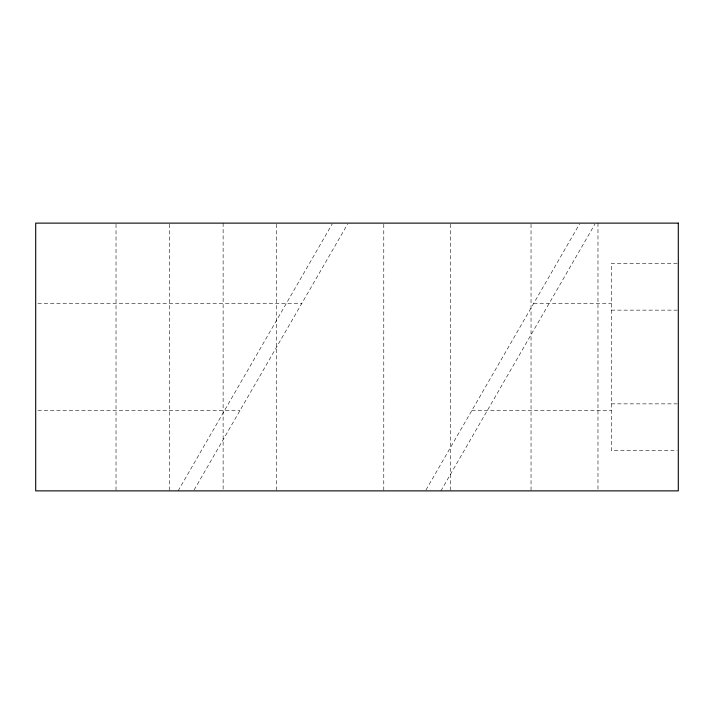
<?xml version="1.0" encoding="UTF-8"?>
<svg xmlns="http://www.w3.org/2000/svg" width="714" height="714" viewBox="0 0 714 714"><rect width="100%" height="100%" fill="white"/><g stroke="black" fill="none" stroke-linecap="round" stroke-linejoin="round"><path stroke-width="0.54" stroke-dasharray="3.57 2.68" d="M178.116 490.875L332.144 224.089M194.137 489.911L347.602 224.089M426.008 489.911L579.482 224.089M440.913 490.875L594.941 224.089M677.184 263.287L611.362 263.287L611.362 450.712L677.184 450.712M37.922 303.45L301.781 303.45M533.661 303.45L611.362 303.45M611.362 310.144L677.184 310.144M611.362 403.856L677.184 403.856M37.922 410.55L239.949 410.55M471.829 410.55L611.362 410.55M597.975 223.125L597.975 489.768M531.038 224.232L531.038 490.875M450.712 224.232L450.712 490.875M383.775 224.232L383.775 490.875M276.675 224.232L276.675 490.875M223.125 223.125L223.125 489.768M169.575 224.232L169.575 490.875M116.025 224.232L116.025 490.875"/><path stroke-width="1.07" d="M678.3 223.125L35.7 223.125L35.7 490.875L678.3 490.875L678.3 223.125"/></g></svg>
